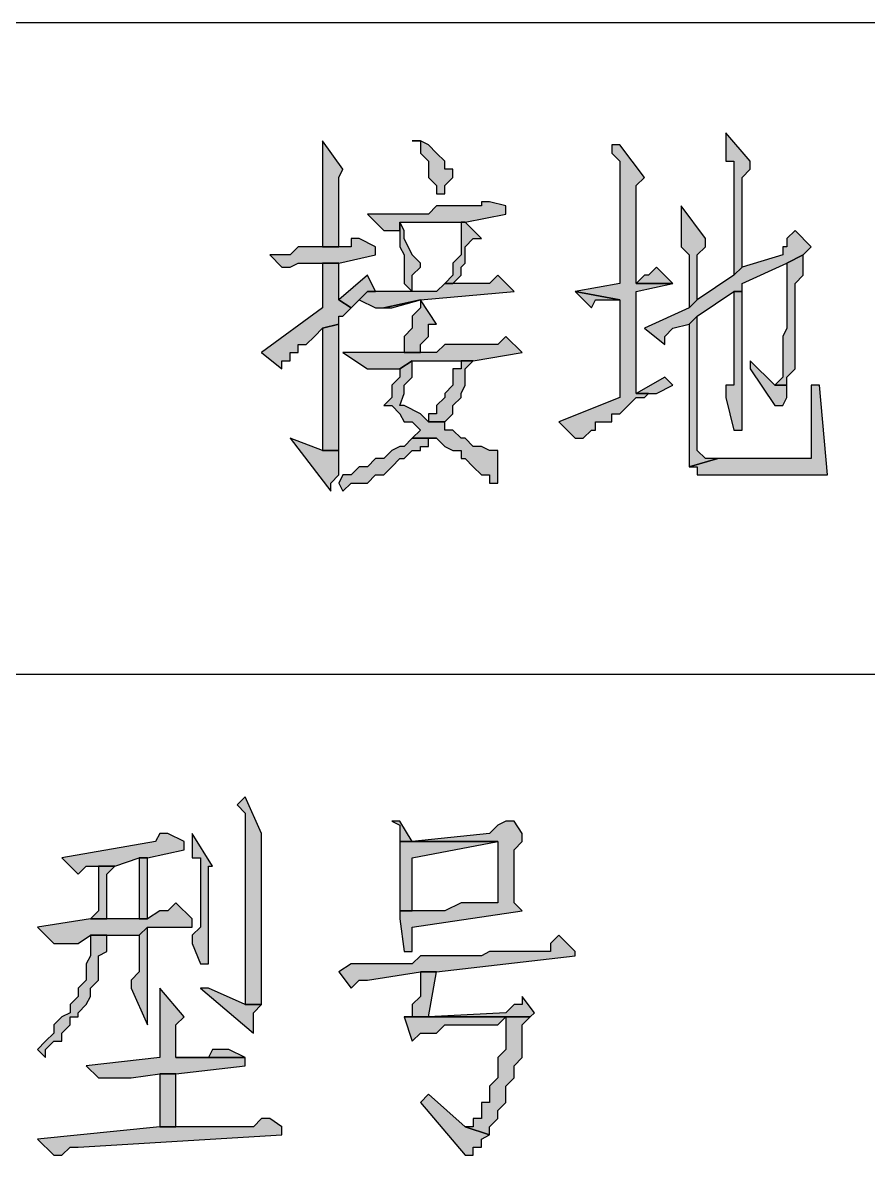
# Model space of a CAD drawing. Extents: x 457 to 4918, y -67 to 391.
# Drawn here: x 3573.86 to 3583.25, y 87.38 to 99.94 of the extents above; entities that cross this region are included whole.
import ezdxf

# ---------------------------------------------------------------- set-up
doc = ezdxf.new("R2010")
doc.units = 0
doc.header["$LTSCALE"] = 40
doc.header["$MEASUREMENT"] = 0
doc.layers.add('at_Entity', color=7, linetype='CONTINUOUS')
doc.layers.add('at_Solid', color=7, linetype='CONTINUOUS')

msp = doc.modelspace()

# ---------------------------------------------------------------- hatches: boundary and pattern name
at = {"layer": 'at_Solid'}
for points in [[(3581.665, 98.723), (3581.665, 98.407), (3581.756, 98.407), (3581.756, 97.141), (3581.846, 97.232), (3581.846, 98.226), (3581.936, 98.317), (3581.936, 98.407)], [(3577.19, 98.633), (3577.19, 97.458), (3577.371, 97.458), (3577.371, 98.226), (3577.416, 98.317)], [(3578.275, 98.633), (3578.185, 98.633), (3578.275, 98.633), (3578.275, 98.497), (3578.365, 98.407), (3578.365, 98.226), (3578.456, 98.136), (3578.456, 98.045), (3578.546, 98.045), (3578.546, 98.136), (3578.637, 98.226), (3578.637, 98.317), (3578.546, 98.317), (3578.546, 98.407), (3578.456, 98.497), (3578.365, 98.588)], [(3580.49, 98.588), (3580.399, 98.588), (3580.399, 98.497), (3580.49, 98.407), (3580.49, 97.051), (3579.993, 96.961), (3580.49, 96.87), (3580.49, 95.785), (3579.812, 95.514), (3579.993, 95.333), (3580.083, 95.333), (3580.173, 95.424), (3580.219, 95.424), (3580.219, 95.514), (3580.399, 95.514), (3580.399, 95.604), (3580.49, 95.604), (3580.58, 95.695), (3580.671, 95.785), (3580.761, 95.785), (3580.806, 95.831), (3580.671, 95.831), (3580.671, 96.011), (3580.671, 96.961), (3581.077, 97.051), (3580.671, 97.051), (3580.671, 97.232), (3580.671, 98.136), (3580.761, 98.226)], [(3579.043, 97.955), (3578.953, 97.955), (3578.953, 97.91), (3578.456, 97.91), (3578.365, 97.819), (3577.687, 97.819), (3577.868, 97.639), (3578.049, 97.639), (3578.049, 97.729), (3578.772, 97.729), (3579.224, 97.819), (3579.224, 97.91)], [(3581.168, 97.91), (3581.168, 97.458), (3581.258, 97.367), (3581.258, 96.78), (3581.349, 96.87), (3581.349, 97.367), (3581.439, 97.458), (3581.439, 97.548)], [(3578.049, 97.729), (3578.049, 97.458), (3578.094, 97.367), (3578.094, 97.051), (3578.185, 96.961), (3578.185, 97.141), (3578.275, 97.232), (3578.275, 97.277), (3578.185, 97.367), (3578.094, 97.548), (3578.094, 97.639)], [(3578.772, 97.729), (3578.727, 97.729), (3578.727, 97.639), (3578.727, 97.367), (3578.637, 97.277), (3578.637, 97.141), (3578.546, 97.051), (3578.637, 97.051), (3578.727, 97.141), (3578.727, 97.232), (3578.772, 97.277), (3578.772, 97.458), (3578.863, 97.548), (3578.953, 97.548)], [(3582.434, 97.639), (3582.343, 97.548), (3582.343, 97.458), (3582.298, 97.458), (3582.298, 97.367), (3581.846, 97.232), (3581.756, 97.141), (3581.349, 96.87), (3581.258, 96.78), (3580.761, 96.554), (3580.987, 96.373), (3580.987, 96.463), (3581.077, 96.554), (3581.258, 96.599), (3581.349, 96.689), (3581.756, 96.961), (3581.846, 96.961), (3581.846, 97.051), (3582.343, 97.277), (3582.524, 97.367), (3582.614, 97.458)], [(3577.597, 97.548), (3577.507, 97.548), (3577.507, 97.458), (3576.919, 97.458), (3576.829, 97.367), (3576.603, 97.367), (3576.738, 97.232), (3576.829, 97.232), (3576.919, 97.277), (3577.371, 97.277), (3577.778, 97.367), (3577.778, 97.458)], [(3577.371, 97.277), (3577.19, 97.277), (3577.19, 96.78), (3576.512, 96.283), (3576.738, 96.102), (3576.738, 96.192), (3576.829, 96.192), (3576.829, 96.283), (3576.919, 96.283), (3576.919, 96.373), (3577.009, 96.373), (3577.1, 96.463), (3577.19, 96.554), (3577.371, 96.599), (3577.371, 96.689), (3577.416, 96.689), (3577.507, 96.78), (3577.371, 96.87)], [(3582.524, 97.367), (3582.343, 97.277), (3582.343, 96.554), (3582.298, 96.463), (3582.298, 96.011), (3582.208, 95.921), (3582.343, 95.921), (3582.343, 96.011), (3582.434, 96.102), (3582.434, 97.051), (3582.524, 97.141)], [(3577.687, 97.141), (3577.371, 96.87), (3577.507, 96.78), (3577.597, 96.87), (3577.687, 96.961), (3577.778, 96.961)], [(3579.134, 97.141), (3579.043, 97.051), (3578.546, 97.051), (3578.456, 96.961), (3577.687, 96.961), (3577.597, 96.87), (3577.778, 96.78), (3577.868, 96.78), (3578.275, 96.87), (3579.315, 96.961)], [(3580.897, 97.232), (3580.806, 97.141), (3580.761, 97.141), (3580.671, 97.051), (3581.077, 97.051)], [(3579.993, 96.961), (3580.173, 96.78), (3580.219, 96.87), (3580.49, 96.87)], [(3581.846, 96.961), (3581.756, 96.961), (3581.756, 96.87), (3581.756, 95.921), (3581.665, 95.921), (3581.665, 95.785), (3581.756, 95.424), (3581.846, 95.424), (3581.846, 95.831)], [(3578.275, 96.87), (3577.868, 96.78), (3577.959, 96.78)], [(3578.275, 96.87), (3578.275, 96.78), (3578.185, 96.689), (3578.185, 96.554), (3578.094, 96.463), (3578.094, 96.283), (3578.275, 96.283), (3578.275, 96.373), (3578.365, 96.463), (3578.365, 96.599), (3578.456, 96.599)], [(3581.349, 96.689), (3581.258, 96.599), (3581.258, 95.017), (3581.575, 95.107), (3581.439, 95.107), (3581.349, 95.198)], [(3577.371, 96.599), (3577.19, 96.554), (3577.19, 95.198), (3577.371, 95.198)], [(3579.224, 96.463), (3579.134, 96.373), (3578.546, 96.373), (3578.456, 96.283), (3577.416, 96.283), (3577.687, 96.102), (3578.049, 96.102), (3578.185, 96.192), (3578.863, 96.192), (3579.405, 96.283)], [(3578.185, 96.192), (3578.049, 96.102), (3578.049, 96.011), (3577.959, 95.921), (3577.959, 95.785), (3577.868, 95.695), (3577.959, 95.695), (3578.049, 95.604), (3578.094, 95.514), (3578.185, 95.514), (3578.275, 95.424), (3578.185, 95.333), (3578.456, 95.333), (3578.546, 95.243), (3578.637, 95.198), (3578.727, 95.198), (3578.727, 95.107), (3578.772, 95.107), (3578.863, 95.017), (3578.953, 94.926), (3579.043, 94.926), (3579.043, 94.836), (3579.134, 94.836), (3579.134, 95.198), (3579.043, 95.198), (3578.953, 95.243), (3578.863, 95.243), (3578.772, 95.333), (3578.727, 95.333), (3578.637, 95.424), (3578.546, 95.424), (3578.546, 95.514), (3578.365, 95.514), (3578.275, 95.604), (3578.094, 95.695), (3578.049, 95.695), (3578.094, 95.831), (3578.094, 95.921), (3578.185, 96.011)], [(3578.863, 96.192), (3578.727, 96.192), (3578.727, 96.102), (3578.637, 96.102), (3578.637, 96.011), (3578.637, 95.921), (3578.546, 95.831), (3578.546, 95.785), (3578.456, 95.695), (3578.456, 95.604), (3578.365, 95.604), (3578.365, 95.514), (3578.546, 95.514), (3578.637, 95.604), (3578.637, 95.695), (3578.727, 95.785), (3578.727, 95.831), (3578.772, 95.921), (3578.772, 96.102)], [(3581.936, 96.192), (3581.936, 96.102), (3582.208, 95.695), (3582.298, 95.695), (3582.343, 95.785), (3582.343, 95.921), (3582.208, 95.921)], [(3580.987, 96.011), (3580.671, 95.831), (3580.897, 95.831), (3581.077, 95.921)], [(3582.705, 95.921), (3582.614, 95.921), (3582.614, 95.107), (3581.575, 95.107), (3581.258, 95.017), (3581.349, 95.017), (3581.349, 94.926), (3582.795, 94.926)], [(3576.829, 95.333), (3577.281, 94.746), (3577.281, 94.836), (3577.371, 94.926), (3577.371, 95.198), (3577.19, 95.198)], [(3578.185, 95.333), (3578.094, 95.243), (3578.049, 95.243), (3577.959, 95.198), (3577.868, 95.107), (3577.778, 95.107), (3577.687, 95.017), (3577.597, 95.017), (3577.507, 94.926), (3577.416, 94.926), (3577.371, 94.836), (3577.416, 94.746), (3577.507, 94.836), (3577.687, 94.836), (3577.778, 94.926), (3577.868, 94.926), (3577.959, 95.017), (3578.049, 95.107), (3578.094, 95.107), (3578.185, 95.198), (3578.275, 95.198), (3578.275, 95.243), (3578.365, 95.243), (3578.365, 95.333), (3578.456, 95.333)], [(3576.331, 91.356), (3576.241, 91.265), (3576.331, 91.175), (3576.331, 89.05), (3576.512, 89.05), (3576.512, 90.949)], [(3578.049, 91.084), (3577.959, 91.084), (3578.049, 91.039), (3578.049, 90.858), (3578.185, 90.858)], [(3579.315, 91.084), (3579.224, 91.084), (3579.134, 91.039), (3579.043, 90.949), (3578.185, 90.858), (3578.049, 90.858), (3579.134, 90.858), (3579.134, 90.18), (3579.043, 90.18), (3578.727, 90.18), (3578.546, 90.09), (3578.049, 90.09), (3578.049, 90), (3578.094, 89.638), (3578.185, 89.638), (3578.185, 89.728), (3578.185, 89.909), (3579.405, 90.09), (3579.315, 90.18), (3579.315, 90.768), (3579.405, 90.858), (3579.405, 90.949)], [(3575.473, 90.949), (3575.382, 90.949), (3575.337, 90.858), (3574.297, 90.678), (3574.478, 90.497), (3574.568, 90.587), (3574.885, 90.587), (3575.156, 90.678), (3575.246, 90.678), (3575.653, 90.768), (3575.653, 90.858)], [(3575.744, 90.949), (3575.744, 90.678), (3575.834, 90.678), (3575.834, 89.909), (3575.744, 89.819), (3575.744, 89.728), (3575.834, 89.502), (3575.925, 89.502), (3575.925, 89.819), (3575.925, 90.587), (3575.97, 90.587)], [(3578.049, 90.858), (3578.049, 90.09), (3578.185, 90.09), (3578.185, 90.678), (3579.134, 90.858)], [(3575.246, 90.678), (3575.156, 90.678), (3575.156, 90.497), (3575.156, 90), (3575.246, 90)], [(3574.885, 90.587), (3574.704, 90.587), (3574.704, 90.497), (3574.704, 90.09), (3574.614, 90), (3574.794, 90), (3574.794, 90.09), (3574.794, 90.497)], [(3575.563, 90.18), (3575.473, 90.09), (3575.382, 90.09), (3575.246, 90), (3574.614, 90), (3574.026, 89.909), (3574.207, 89.728), (3574.478, 89.728), (3574.614, 89.819), (3575.156, 89.819), (3575.246, 89.909), (3575.744, 89.909), (3575.744, 90)], [(3575.246, 89.909), (3575.156, 89.819), (3575.156, 89.412), (3575.066, 89.321), (3575.066, 89.231), (3575.246, 88.824)], [(3574.794, 89.819), (3574.614, 89.819), (3574.614, 89.728), (3574.614, 89.593), (3574.568, 89.502), (3574.568, 89.321), (3574.478, 89.231), (3574.478, 89.141), (3574.388, 89.05), (3574.388, 88.96), (3574.297, 88.915), (3574.207, 88.824), (3574.207, 88.734), (3574.116, 88.643), (3574.026, 88.553), (3574.116, 88.463), (3574.116, 88.553), (3574.207, 88.643), (3574.297, 88.643), (3574.297, 88.734), (3574.388, 88.824), (3574.388, 88.915), (3574.478, 88.915), (3574.478, 88.96), (3574.568, 89.05), (3574.614, 89.141), (3574.614, 89.231), (3574.704, 89.321), (3574.704, 89.593), (3574.794, 89.638)], [(3579.812, 89.819), (3579.721, 89.728), (3579.721, 89.638), (3579.631, 89.638), (3579.043, 89.638), (3578.953, 89.593), (3578.275, 89.593), (3578.185, 89.502), (3577.507, 89.502), (3577.371, 89.412), (3577.507, 89.231), (3577.597, 89.321), (3577.687, 89.321), (3578.275, 89.412), (3578.456, 89.412), (3579.993, 89.593), (3579.993, 89.638)], [(3578.456, 89.412), (3578.275, 89.412), (3578.275, 89.231), (3578.275, 89.141), (3578.185, 89.05), (3578.185, 88.915), (3578.094, 88.915), (3579.224, 88.915), (3579.224, 88.824), (3579.224, 88.553), (3579.134, 88.463), (3579.134, 88.237), (3579.043, 88.146), (3579.043, 87.965), (3578.953, 87.965), (3578.953, 87.785), (3578.863, 87.785), (3578.863, 87.694), (3578.772, 87.694), (3579.043, 87.604), (3579.043, 87.694), (3579.134, 87.785), (3579.134, 87.875), (3579.224, 87.965), (3579.224, 88.146), (3579.315, 88.237), (3579.315, 88.372), (3579.405, 88.463), (3579.405, 88.824), (3579.495, 88.915), (3578.365, 88.915)], [(3575.382, 89.231), (3575.382, 88.463), (3574.568, 88.372), (3574.704, 88.237), (3575.066, 88.237), (3575.382, 88.282), (3575.563, 88.282), (3576.331, 88.372), (3576.331, 88.463), (3575.563, 88.463), (3575.563, 88.824), (3575.653, 88.915)], [(3575.925, 89.231), (3575.834, 89.231), (3576.422, 88.734), (3576.422, 88.96), (3576.512, 89.05), (3576.331, 89.05)], [(3579.405, 89.141), (3579.405, 89.05), (3579.315, 89.05), (3579.224, 88.96), (3578.365, 88.915), (3579.495, 88.915), (3579.541, 88.96)], [(3578.094, 88.915), (3578.185, 88.643), (3578.275, 88.734), (3578.456, 88.734), (3578.546, 88.824), (3579.134, 88.824), (3579.224, 88.915)], [(3576.151, 88.553), (3575.97, 88.553), (3575.925, 88.463), (3575.563, 88.463), (3576.331, 88.463)], [(3575.563, 88.282), (3575.382, 88.282), (3575.382, 87.694), (3575.563, 87.694), (3575.563, 87.875)], [(3578.365, 88.056), (3578.275, 87.965), (3578.772, 87.378), (3578.863, 87.378), (3578.863, 87.468), (3578.953, 87.468), (3578.953, 87.559), (3579.043, 87.604), (3578.772, 87.694)], [(3576.603, 87.785), (3576.512, 87.785), (3576.422, 87.694), (3575.382, 87.694), (3574.026, 87.559), (3574.207, 87.378), (3574.297, 87.378), (3574.388, 87.468), (3574.478, 87.468), (3576.738, 87.604), (3576.738, 87.694)]]:
    msp.add_hatch(color=0, dxfattribs=at).paths.add_polyline_path(points)

# ---------------------------------------------------------------- linework, layer by layer
at = {"layer": 'at_Entity', "color": 0, "lineweight": 20}
for p, q in [((3581.665, 98.723), (3581.665, 98.407)), ((3581.936, 98.407), (3581.665, 98.723)), ((3577.19, 98.633), (3577.19, 97.458)), ((3577.416, 98.317), (3577.19, 98.633)), ((3578.275, 98.633), (3578.185, 98.633)), ((3578.185, 98.633), (3578.275, 98.633)), ((3578.275, 98.633), (3578.275, 98.497)), ((3578.365, 98.588), (3578.275, 98.633)), ((3578.456, 98.497), (3578.365, 98.588)), ((3580.49, 98.588), (3580.399, 98.588)), ((3580.399, 98.588), (3580.399, 98.497)), ((3580.761, 98.226), (3580.49, 98.588)), ((3578.275, 98.497), (3578.365, 98.407)), ((3578.365, 98.407), (3578.365, 98.226)), ((3578.546, 98.407), (3578.456, 98.497)), ((3578.546, 98.317), (3578.546, 98.407)), ((3580.399, 98.497), (3580.49, 98.407)), ((3580.49, 98.407), (3580.49, 97.051)), ((3581.665, 98.407), (3581.756, 98.407)), ((3581.756, 98.407), (3581.756, 97.141)), ((3581.936, 98.317), (3581.936, 98.407)), ((3577.371, 98.226), (3577.416, 98.317)), ((3578.637, 98.317), (3578.546, 98.317)), ((3578.637, 98.226), (3578.637, 98.317)), ((3581.846, 98.226), (3581.936, 98.317)), ((3577.371, 97.458), (3577.371, 98.226)), ((3578.365, 98.226), (3578.456, 98.136)), ((3578.546, 98.136), (3578.637, 98.226)), ((3580.671, 98.136), (3580.761, 98.226)), ((3581.846, 97.232), (3581.846, 98.226)), ((3578.456, 98.136), (3578.456, 98.045)), ((3578.456, 98.045), (3578.546, 98.045)), ((3578.546, 98.045), (3578.546, 98.136)), ((3580.671, 97.232), (3580.671, 98.136)), ((3578.456, 97.91), (3578.365, 97.819)), ((3578.953, 97.91), (3578.456, 97.91)), ((3579.043, 97.955), (3578.953, 97.955)), ((3578.953, 97.955), (3578.953, 97.91)), ((3579.224, 97.91), (3579.043, 97.955)), ((3579.224, 97.819), (3579.224, 97.91)), ((3581.168, 97.91), (3581.168, 97.458)), ((3581.439, 97.548), (3581.168, 97.91)), ((3578.365, 97.819), (3577.687, 97.819)), ((3577.687, 97.819), (3577.868, 97.639)), ((3578.772, 97.729), (3579.224, 97.819)), ((3577.868, 97.639), (3578.049, 97.639)), ((3578.049, 97.729), (3578.049, 97.458)), ((3578.094, 97.639), (3578.049, 97.729)), ((3578.049, 97.639), (3578.049, 97.729)), ((3578.049, 97.729), (3578.772, 97.729)), ((3578.094, 97.548), (3578.094, 97.639)), ((3578.772, 97.729), (3578.727, 97.729)), ((3578.727, 97.729), (3578.727, 97.639)), ((3578.727, 97.639), (3578.727, 97.367)), ((3578.953, 97.548), (3578.772, 97.729)), ((3582.434, 97.639), (3582.343, 97.548)), ((3582.614, 97.458), (3582.434, 97.639)), ((3577.597, 97.548), (3577.507, 97.548)), ((3577.507, 97.548), (3577.507, 97.458)), ((3577.778, 97.458), (3577.597, 97.548)), ((3578.185, 97.367), (3578.094, 97.548)), ((3578.772, 97.458), (3578.863, 97.548)), ((3578.863, 97.548), (3578.953, 97.548)), ((3581.439, 97.458), (3581.439, 97.548)), ((3582.343, 97.548), (3582.343, 97.458)), ((3576.919, 97.458), (3576.829, 97.367)), ((3577.507, 97.458), (3576.919, 97.458)), ((3577.19, 97.458), (3577.371, 97.458)), ((3577.778, 97.367), (3577.778, 97.458)), ((3578.049, 97.458), (3578.094, 97.367)), ((3578.772, 97.277), (3578.772, 97.458)), ((3581.168, 97.458), (3581.258, 97.367)), ((3581.349, 97.367), (3581.439, 97.458)), ((3582.343, 97.458), (3582.298, 97.458)), ((3582.298, 97.458), (3582.298, 97.367)), ((3582.524, 97.367), (3582.614, 97.458)), ((3576.829, 97.367), (3576.603, 97.367)), ((3576.603, 97.367), (3576.738, 97.232)), ((3576.829, 97.232), (3576.919, 97.277)), ((3576.919, 97.277), (3577.371, 97.277)), ((3577.371, 97.277), (3577.19, 97.277)), ((3577.19, 97.277), (3577.19, 96.78)), ((3577.371, 97.277), (3577.778, 97.367)), ((3577.371, 96.87), (3577.371, 97.277)), ((3578.094, 97.367), (3578.094, 97.051)), ((3578.275, 97.277), (3578.185, 97.367)), ((3578.275, 97.232), (3578.275, 97.277)), ((3578.727, 97.367), (3578.637, 97.277)), ((3578.637, 97.277), (3578.637, 97.141)), ((3578.727, 97.232), (3578.772, 97.277)), ((3581.258, 97.367), (3581.258, 96.78)), ((3581.349, 96.87), (3581.349, 97.367)), ((3582.298, 97.367), (3581.846, 97.232)), ((3581.846, 97.051), (3582.343, 97.277)), ((3582.524, 97.367), (3582.343, 97.277)), ((3582.343, 97.277), (3582.524, 97.367)), ((3582.343, 97.277), (3582.343, 96.554)), ((3582.524, 97.141), (3582.524, 97.367)), ((3576.738, 97.232), (3576.829, 97.232)), ((3577.687, 97.141), (3577.371, 96.87)), ((3577.778, 96.961), (3577.687, 97.141)), ((3578.185, 97.141), (3578.275, 97.232)), ((3578.185, 96.961), (3578.185, 97.141)), ((3578.637, 97.141), (3578.546, 97.051)), ((3578.637, 97.051), (3578.727, 97.141)), ((3578.727, 97.141), (3578.727, 97.232)), ((3579.134, 97.141), (3579.043, 97.051)), ((3579.315, 96.961), (3579.134, 97.141)), ((3580.671, 97.051), (3580.671, 97.232)), ((3580.761, 97.141), (3580.671, 97.051)), ((3580.806, 97.141), (3580.761, 97.141)), ((3580.897, 97.232), (3580.806, 97.141)), ((3581.077, 97.051), (3580.897, 97.232)), ((3581.756, 97.141), (3581.349, 96.87)), ((3581.846, 97.232), (3581.756, 97.141)), ((3581.756, 97.141), (3581.846, 97.232)), ((3582.434, 97.051), (3582.524, 97.141)), ((3578.094, 97.051), (3578.185, 96.961)), ((3578.546, 97.051), (3578.456, 96.961)), ((3579.043, 97.051), (3578.546, 97.051)), ((3578.546, 97.051), (3578.637, 97.051)), ((3580.49, 97.051), (3579.993, 96.961)), ((3580.671, 97.051), (3581.077, 97.051)), ((3580.671, 96.961), (3581.077, 97.051)), ((3581.077, 97.051), (3580.671, 97.051)), ((3581.846, 96.961), (3581.846, 97.051)), ((3582.434, 96.102), (3582.434, 97.051)), ((3577.597, 96.87), (3577.687, 96.961)), ((3577.687, 96.961), (3577.597, 96.87)), ((3577.687, 96.961), (3577.778, 96.961)), ((3578.456, 96.961), (3577.687, 96.961)), ((3578.275, 96.87), (3579.315, 96.961)), ((3579.993, 96.961), (3580.173, 96.78)), ((3580.49, 96.87), (3579.993, 96.961)), ((3579.993, 96.961), (3580.49, 96.87)), ((3580.671, 96.011), (3580.671, 96.961)), ((3581.349, 96.689), (3581.756, 96.961)), ((3581.846, 96.961), (3581.756, 96.961)), ((3581.756, 96.961), (3581.756, 96.87)), ((3581.756, 96.961), (3581.846, 96.961)), ((3581.846, 95.831), (3581.846, 96.961)), ((3577.19, 96.78), (3576.512, 96.283)), ((3577.371, 96.87), (3577.507, 96.78)), ((3577.507, 96.78), (3577.371, 96.87)), ((3577.416, 96.689), (3577.507, 96.78)), ((3577.507, 96.78), (3577.597, 96.87)), ((3577.597, 96.87), (3577.778, 96.78)), ((3577.778, 96.78), (3577.868, 96.78)), ((3578.275, 96.87), (3577.868, 96.78)), ((3577.868, 96.78), (3578.275, 96.87)), ((3577.868, 96.78), (3577.959, 96.78)), ((3577.959, 96.78), (3578.275, 96.87)), ((3578.275, 96.78), (3578.185, 96.689)), ((3578.275, 96.87), (3578.275, 96.78)), ((3578.456, 96.599), (3578.275, 96.87)), ((3580.173, 96.78), (3580.219, 96.87)), ((3580.219, 96.87), (3580.49, 96.87)), ((3580.49, 96.87), (3580.49, 95.785)), ((3581.258, 96.78), (3580.761, 96.554)), ((3581.349, 96.87), (3581.258, 96.78)), ((3581.258, 96.78), (3581.349, 96.87)), ((3581.756, 96.87), (3581.756, 95.921)), ((3577.371, 96.599), (3577.371, 96.689)), ((3577.371, 96.689), (3577.416, 96.689)), ((3578.185, 96.689), (3578.185, 96.554)), ((3581.349, 96.689), (3581.258, 96.599)), ((3581.258, 96.599), (3581.349, 96.689)), ((3581.349, 95.198), (3581.349, 96.689)), ((3577.1, 96.463), (3577.19, 96.554)), ((3577.371, 96.599), (3577.19, 96.554)), ((3577.19, 96.554), (3577.371, 96.599)), ((3577.19, 96.554), (3577.19, 95.198)), ((3577.371, 95.198), (3577.371, 96.599)), ((3578.185, 96.554), (3578.094, 96.463)), ((3578.365, 96.463), (3578.365, 96.599)), ((3578.365, 96.599), (3578.456, 96.599)), ((3580.761, 96.554), (3580.987, 96.373)), ((3580.987, 96.463), (3581.077, 96.554)), ((3581.077, 96.554), (3581.258, 96.599)), ((3581.258, 96.599), (3581.258, 95.017)), ((3582.343, 96.554), (3582.298, 96.463)), ((3577.009, 96.373), (3577.1, 96.463)), ((3578.094, 96.463), (3578.094, 96.283)), ((3578.275, 96.373), (3578.365, 96.463)), ((3579.224, 96.463), (3579.134, 96.373)), ((3579.405, 96.283), (3579.224, 96.463)), ((3580.987, 96.373), (3580.987, 96.463)), ((3582.298, 96.463), (3582.298, 96.011)), ((3576.512, 96.283), (3576.738, 96.102)), ((3576.829, 96.192), (3576.829, 96.283)), ((3576.829, 96.283), (3576.919, 96.283)), ((3576.919, 96.283), (3576.919, 96.373)), ((3576.919, 96.373), (3577.009, 96.373)), ((3578.456, 96.283), (3577.416, 96.283)), ((3577.416, 96.283), (3577.687, 96.102)), ((3578.094, 96.283), (3578.275, 96.283)), ((3578.275, 96.283), (3578.275, 96.373)), ((3578.546, 96.373), (3578.456, 96.283)), ((3579.134, 96.373), (3578.546, 96.373)), ((3578.863, 96.192), (3579.405, 96.283)), ((3576.738, 96.102), (3576.738, 96.192)), ((3576.738, 96.192), (3576.829, 96.192)), ((3578.185, 96.192), (3578.049, 96.102)), ((3578.049, 96.102), (3578.185, 96.192)), ((3578.185, 96.011), (3578.185, 96.192)), ((3578.185, 96.192), (3578.863, 96.192)), ((3578.863, 96.192), (3578.727, 96.192)), ((3578.727, 96.192), (3578.727, 96.102)), ((3578.772, 96.102), (3578.863, 96.192)), ((3581.936, 96.192), (3581.936, 96.102)), ((3582.208, 95.921), (3581.936, 96.192)), ((3577.687, 96.102), (3578.049, 96.102)), ((3578.049, 96.011), (3577.959, 95.921)), ((3578.049, 96.102), (3578.049, 96.011)), ((3578.094, 95.921), (3578.185, 96.011)), ((3578.727, 96.102), (3578.637, 96.102)), ((3578.637, 96.102), (3578.637, 96.011)), ((3578.637, 96.011), (3578.637, 95.921)), ((3578.772, 95.921), (3578.772, 96.102)), ((3580.987, 96.011), (3580.671, 95.831)), ((3580.671, 95.831), (3580.671, 96.011)), ((3581.077, 95.921), (3580.987, 96.011)), ((3581.936, 96.102), (3582.208, 95.695)), ((3582.298, 96.011), (3582.208, 95.921)), ((3582.343, 96.011), (3582.434, 96.102)), ((3582.343, 95.921), (3582.343, 96.011)), ((3577.959, 95.921), (3577.959, 95.785)), ((3578.094, 95.831), (3578.094, 95.921)), ((3578.637, 95.921), (3578.546, 95.831)), ((3578.727, 95.831), (3578.772, 95.921)), ((3580.897, 95.831), (3581.077, 95.921)), ((3581.756, 95.921), (3581.665, 95.921)), ((3581.665, 95.921), (3581.665, 95.785)), ((3582.343, 95.921), (3582.208, 95.921)), ((3582.208, 95.921), (3582.343, 95.921)), ((3582.343, 95.785), (3582.343, 95.921)), ((3582.705, 95.921), (3582.614, 95.921)), ((3582.614, 95.921), (3582.614, 95.107)), ((3582.795, 94.926), (3582.705, 95.921)), ((3577.959, 95.785), (3577.868, 95.695)), ((3578.049, 95.695), (3578.094, 95.831)), ((3578.546, 95.785), (3578.456, 95.695)), ((3578.546, 95.831), (3578.546, 95.785)), ((3578.637, 95.695), (3578.727, 95.785)), ((3578.727, 95.785), (3578.727, 95.831)), ((3580.49, 95.785), (3579.812, 95.514)), ((3580.58, 95.695), (3580.671, 95.785)), ((3580.671, 95.831), (3580.897, 95.831)), ((3580.806, 95.831), (3580.671, 95.831)), ((3580.671, 95.785), (3580.761, 95.785)), ((3580.761, 95.785), (3580.806, 95.831)), ((3581.665, 95.785), (3581.756, 95.424)), ((3581.846, 95.424), (3581.846, 95.831)), ((3582.298, 95.695), (3582.343, 95.785)), ((3577.868, 95.695), (3577.959, 95.695)), ((3577.959, 95.695), (3578.049, 95.604)), ((3578.094, 95.695), (3578.049, 95.695)), ((3578.275, 95.604), (3578.094, 95.695)), ((3578.456, 95.695), (3578.456, 95.604)), ((3578.637, 95.604), (3578.637, 95.695)), ((3580.49, 95.604), (3580.58, 95.695)), ((3582.208, 95.695), (3582.298, 95.695)), ((3578.049, 95.604), (3578.094, 95.514)), ((3578.094, 95.514), (3578.185, 95.514)), ((3578.185, 95.514), (3578.275, 95.424)), ((3578.365, 95.514), (3578.275, 95.604)), ((3578.456, 95.604), (3578.365, 95.604)), ((3578.365, 95.604), (3578.365, 95.514)), ((3578.546, 95.514), (3578.365, 95.514)), ((3578.365, 95.514), (3578.546, 95.514)), ((3578.546, 95.514), (3578.637, 95.604)), ((3578.546, 95.424), (3578.546, 95.514)), ((3579.812, 95.514), (3579.993, 95.333)), ((3580.219, 95.424), (3580.219, 95.514)), ((3580.219, 95.514), (3580.399, 95.514)), ((3580.399, 95.514), (3580.399, 95.604)), ((3580.399, 95.604), (3580.49, 95.604)), ((3578.275, 95.424), (3578.185, 95.333)), ((3578.637, 95.424), (3578.546, 95.424)), ((3578.727, 95.333), (3578.637, 95.424)), ((3580.083, 95.333), (3580.173, 95.424)), ((3580.173, 95.424), (3580.219, 95.424)), ((3581.756, 95.424), (3581.846, 95.424)), ((3576.829, 95.333), (3577.281, 94.746)), ((3577.19, 95.198), (3576.829, 95.333)), ((3578.185, 95.333), (3578.094, 95.243)), ((3578.456, 95.333), (3578.185, 95.333)), ((3578.185, 95.333), (3578.456, 95.333)), ((3578.365, 95.243), (3578.365, 95.333)), ((3578.365, 95.333), (3578.456, 95.333)), ((3578.456, 95.333), (3578.546, 95.243)), ((3578.772, 95.333), (3578.727, 95.333)), ((3578.863, 95.243), (3578.772, 95.333)), ((3579.993, 95.333), (3580.083, 95.333)), ((3577.371, 95.198), (3577.19, 95.198)), ((3577.19, 95.198), (3577.371, 95.198)), ((3577.371, 94.926), (3577.371, 95.198)), ((3577.959, 95.198), (3577.868, 95.107)), ((3578.049, 95.243), (3577.959, 95.198)), ((3578.094, 95.243), (3578.049, 95.243)), ((3578.094, 95.107), (3578.185, 95.198)), ((3578.185, 95.198), (3578.275, 95.198)), ((3578.275, 95.198), (3578.275, 95.243)), ((3578.275, 95.243), (3578.365, 95.243)), ((3578.546, 95.243), (3578.637, 95.198)), ((3578.637, 95.198), (3578.727, 95.198)), ((3578.727, 95.198), (3578.727, 95.107)), ((3578.953, 95.243), (3578.863, 95.243)), ((3579.043, 95.198), (3578.953, 95.243)), ((3579.134, 95.198), (3579.043, 95.198)), ((3579.134, 94.836), (3579.134, 95.198)), ((3581.439, 95.107), (3581.349, 95.198)), ((3577.597, 95.017), (3577.507, 94.926)), ((3577.687, 95.017), (3577.597, 95.017)), ((3577.778, 95.107), (3577.687, 95.017)), ((3577.868, 95.107), (3577.778, 95.107)), ((3577.868, 94.926), (3577.959, 95.017)), ((3577.959, 95.017), (3578.049, 95.107)), ((3578.049, 95.107), (3578.094, 95.107)), ((3578.727, 95.107), (3578.772, 95.107)), ((3578.772, 95.107), (3578.863, 95.017)), ((3578.863, 95.017), (3578.953, 94.926)), ((3581.575, 95.107), (3581.258, 95.017)), ((3581.258, 95.017), (3581.575, 95.107)), ((3581.258, 95.017), (3581.349, 95.017)), ((3581.349, 95.017), (3581.349, 94.926)), ((3581.575, 95.107), (3581.439, 95.107)), ((3582.614, 95.107), (3581.575, 95.107)), ((3577.281, 94.836), (3577.371, 94.926)), ((3577.416, 94.926), (3577.371, 94.836)), ((3577.507, 94.926), (3577.416, 94.926)), ((3577.687, 94.836), (3577.778, 94.926)), ((3577.778, 94.926), (3577.868, 94.926)), ((3578.953, 94.926), (3579.043, 94.926)), ((3579.043, 94.926), (3579.043, 94.836)), ((3581.349, 94.926), (3582.795, 94.926)), ((3577.281, 94.746), (3577.281, 94.836)), ((3577.371, 94.836), (3577.416, 94.746)), ((3577.416, 94.746), (3577.507, 94.836)), ((3577.507, 94.836), (3577.687, 94.836)), ((3579.043, 94.836), (3579.134, 94.836)), ((3576.331, 91.356), (3576.241, 91.265)), ((3576.512, 90.949), (3576.331, 91.356)), ((3576.241, 91.265), (3576.331, 91.175)), ((3576.331, 91.175), (3576.331, 89.05)), ((3578.049, 91.084), (3577.959, 91.084)), ((3577.959, 91.084), (3578.049, 91.039)), ((3578.185, 90.858), (3578.049, 91.084)), ((3578.049, 91.039), (3578.049, 90.858)), ((3579.134, 91.039), (3579.043, 90.949)), ((3579.224, 91.084), (3579.134, 91.039)), ((3579.315, 91.084), (3579.224, 91.084)), ((3579.405, 90.949), (3579.315, 91.084)), ((3575.337, 90.858), (3574.297, 90.678)), ((3575.382, 90.949), (3575.337, 90.858)), ((3575.473, 90.949), (3575.382, 90.949)), ((3575.653, 90.858), (3575.473, 90.949)), ((3575.653, 90.768), (3575.653, 90.858)), ((3575.744, 90.949), (3575.744, 90.678)), ((3575.97, 90.587), (3575.744, 90.949)), ((3576.512, 89.05), (3576.512, 90.949)), ((3578.049, 90.858), (3578.049, 90.09)), ((3579.134, 90.858), (3578.049, 90.858)), ((3578.049, 90.858), (3578.185, 90.858)), ((3578.185, 90.858), (3578.049, 90.858)), ((3578.049, 90.858), (3579.134, 90.858)), ((3579.043, 90.949), (3578.185, 90.858)), ((3578.185, 90.678), (3579.134, 90.858)), ((3579.134, 90.858), (3579.134, 90.18)), ((3579.315, 90.768), (3579.405, 90.858)), ((3579.405, 90.858), (3579.405, 90.949)), ((3575.246, 90.678), (3575.653, 90.768)), ((3579.315, 90.18), (3579.315, 90.768)), ((3574.297, 90.678), (3574.478, 90.497)), ((3574.885, 90.587), (3575.156, 90.678)), ((3575.246, 90.678), (3575.156, 90.678)), ((3575.156, 90.678), (3575.156, 90.497)), ((3575.156, 90.678), (3575.246, 90.678)), ((3575.246, 90), (3575.246, 90.678)), ((3575.744, 90.678), (3575.834, 90.678)), ((3575.834, 90.678), (3575.834, 89.909)), ((3578.185, 90.09), (3578.185, 90.678)), ((3574.478, 90.497), (3574.568, 90.587)), ((3574.568, 90.587), (3574.885, 90.587)), ((3574.885, 90.587), (3574.704, 90.587)), ((3574.704, 90.587), (3574.704, 90.497)), ((3574.704, 90.497), (3574.704, 90.09)), ((3574.794, 90.497), (3574.885, 90.587)), ((3574.794, 90.09), (3574.794, 90.497)), ((3575.156, 90.497), (3575.156, 90)), ((3575.925, 89.819), (3575.925, 90.587)), ((3575.925, 90.587), (3575.97, 90.587)), ((3575.563, 90.18), (3575.473, 90.09)), ((3575.744, 90), (3575.563, 90.18)), ((3578.727, 90.18), (3578.546, 90.09)), ((3579.043, 90.18), (3578.727, 90.18)), ((3579.134, 90.18), (3579.043, 90.18)), ((3579.405, 90.09), (3579.315, 90.18)), ((3574.614, 90), (3574.026, 89.909)), ((3574.704, 90.09), (3574.614, 90)), ((3575.246, 90), (3574.614, 90)), ((3574.614, 90), (3574.794, 90)), ((3574.794, 90), (3574.794, 90.09)), ((3575.156, 90), (3575.246, 90)), ((3575.382, 90.09), (3575.246, 90)), ((3575.473, 90.09), (3575.382, 90.09)), ((3575.744, 89.909), (3575.744, 90)), ((3578.049, 90.09), (3578.185, 90.09)), ((3578.546, 90.09), (3578.049, 90.09)), ((3578.049, 90.09), (3578.049, 90)), ((3578.049, 90), (3578.094, 89.638)), ((3578.185, 89.909), (3579.405, 90.09)), ((3574.026, 89.909), (3574.207, 89.728)), ((3575.246, 89.909), (3575.156, 89.819)), ((3575.156, 89.819), (3575.246, 89.909)), ((3575.246, 88.824), (3575.246, 89.909)), ((3575.246, 89.909), (3575.744, 89.909)), ((3575.834, 89.909), (3575.744, 89.819)), ((3578.185, 89.728), (3578.185, 89.909)), ((3574.207, 89.728), (3574.478, 89.728)), ((3574.478, 89.728), (3574.614, 89.819)), ((3574.794, 89.819), (3574.614, 89.819)), ((3574.614, 89.819), (3574.614, 89.728)), ((3574.614, 89.819), (3575.156, 89.819)), ((3574.614, 89.728), (3574.614, 89.593)), ((3574.794, 89.638), (3574.794, 89.819)), ((3575.156, 89.819), (3575.156, 89.412)), ((3575.744, 89.819), (3575.744, 89.728)), ((3575.744, 89.728), (3575.834, 89.502)), ((3575.925, 89.502), (3575.925, 89.819)), ((3578.185, 89.638), (3578.185, 89.728)), ((3579.812, 89.819), (3579.721, 89.728)), ((3579.721, 89.728), (3579.721, 89.638)), ((3579.993, 89.638), (3579.812, 89.819)), ((3574.704, 89.593), (3574.794, 89.638)), ((3578.094, 89.638), (3578.185, 89.638)), ((3579.043, 89.638), (3578.953, 89.593)), ((3579.631, 89.638), (3579.043, 89.638)), ((3579.721, 89.638), (3579.631, 89.638)), ((3579.993, 89.593), (3579.993, 89.638)), ((3574.614, 89.593), (3574.568, 89.502)), ((3574.568, 89.502), (3574.568, 89.321)), ((3574.704, 89.321), (3574.704, 89.593)), ((3575.834, 89.502), (3575.925, 89.502)), ((3577.507, 89.502), (3577.371, 89.412)), ((3578.185, 89.502), (3577.507, 89.502)), ((3578.275, 89.593), (3578.185, 89.502)), ((3578.953, 89.593), (3578.275, 89.593)), ((3578.456, 89.412), (3579.993, 89.593)), ((3575.156, 89.412), (3575.066, 89.321)), ((3577.371, 89.412), (3577.507, 89.231)), ((3577.687, 89.321), (3578.275, 89.412)), ((3578.456, 89.412), (3578.275, 89.412)), ((3578.275, 89.412), (3578.275, 89.231)), ((3578.275, 89.412), (3578.456, 89.412)), ((3578.365, 88.915), (3578.456, 89.412)), ((3574.568, 89.321), (3574.478, 89.231)), ((3574.478, 89.231), (3574.478, 89.141)), ((3574.614, 89.231), (3574.704, 89.321)), ((3574.614, 89.141), (3574.614, 89.231)), ((3575.066, 89.321), (3575.066, 89.231)), ((3575.066, 89.231), (3575.246, 88.824)), ((3575.382, 89.231), (3575.382, 88.463)), ((3575.653, 88.915), (3575.382, 89.231)), ((3575.925, 89.231), (3575.834, 89.231)), ((3575.834, 89.231), (3576.422, 88.734)), ((3576.331, 89.05), (3575.925, 89.231)), ((3577.507, 89.231), (3577.597, 89.321)), ((3577.597, 89.321), (3577.687, 89.321)), ((3578.275, 89.231), (3578.275, 89.141)), ((3574.478, 89.141), (3574.388, 89.05)), ((3574.568, 89.05), (3574.614, 89.141)), ((3578.275, 89.141), (3578.185, 89.05)), ((3579.405, 89.141), (3579.405, 89.05)), ((3579.541, 88.96), (3579.405, 89.141)), ((3574.388, 89.05), (3574.388, 88.96)), ((3574.478, 88.96), (3574.568, 89.05)), ((3576.512, 89.05), (3576.331, 89.05)), ((3576.331, 89.05), (3576.512, 89.05)), ((3576.422, 88.96), (3576.512, 89.05)), ((3578.185, 89.05), (3578.185, 88.915)), ((3579.315, 89.05), (3579.224, 88.96)), ((3579.405, 89.05), (3579.315, 89.05)), ((3574.297, 88.915), (3574.207, 88.824)), ((3574.388, 88.96), (3574.297, 88.915)), ((3574.388, 88.824), (3574.388, 88.915)), ((3574.388, 88.915), (3574.478, 88.915)), ((3574.478, 88.915), (3574.478, 88.96)), ((3575.563, 88.824), (3575.653, 88.915)), ((3576.422, 88.734), (3576.422, 88.96)), ((3578.094, 88.915), (3578.185, 88.643)), ((3579.224, 88.915), (3578.094, 88.915)), ((3578.185, 88.915), (3578.094, 88.915)), ((3578.094, 88.915), (3579.224, 88.915)), ((3579.224, 88.96), (3578.365, 88.915)), ((3578.365, 88.915), (3579.495, 88.915)), ((3579.495, 88.915), (3578.365, 88.915)), ((3579.134, 88.824), (3579.224, 88.915)), ((3579.224, 88.915), (3579.224, 88.824)), ((3579.405, 88.824), (3579.495, 88.915)), ((3579.495, 88.915), (3579.541, 88.96)), ((3574.207, 88.734), (3574.116, 88.643)), ((3574.207, 88.824), (3574.207, 88.734)), ((3574.297, 88.734), (3574.388, 88.824)), ((3574.297, 88.643), (3574.297, 88.734)), ((3575.563, 88.463), (3575.563, 88.824)), ((3578.185, 88.643), (3578.275, 88.734)), ((3578.275, 88.734), (3578.456, 88.734)), ((3578.456, 88.734), (3578.546, 88.824)), ((3578.546, 88.824), (3579.134, 88.824)), ((3579.224, 88.824), (3579.224, 88.553)), ((3579.405, 88.463), (3579.405, 88.824)), ((3574.116, 88.643), (3574.026, 88.553)), ((3574.116, 88.553), (3574.207, 88.643)), ((3574.207, 88.643), (3574.297, 88.643)), ((3574.026, 88.553), (3574.116, 88.463)), ((3574.116, 88.463), (3574.116, 88.553)), ((3575.97, 88.553), (3575.925, 88.463)), ((3576.151, 88.553), (3575.97, 88.553)), ((3576.331, 88.463), (3576.151, 88.553)), ((3579.224, 88.553), (3579.134, 88.463)), ((3575.382, 88.463), (3574.568, 88.372)), ((3574.568, 88.372), (3574.704, 88.237)), ((3575.925, 88.463), (3575.563, 88.463)), ((3575.563, 88.463), (3576.331, 88.463)), ((3576.331, 88.463), (3575.563, 88.463)), ((3575.563, 88.282), (3576.331, 88.372)), ((3576.331, 88.372), (3576.331, 88.463)), ((3579.134, 88.463), (3579.134, 88.237)), ((3579.315, 88.372), (3579.405, 88.463)), ((3579.315, 88.237), (3579.315, 88.372)), ((3574.704, 88.237), (3575.066, 88.237)), ((3575.066, 88.237), (3575.382, 88.282)), ((3575.563, 88.282), (3575.382, 88.282)), ((3575.382, 88.282), (3575.382, 87.694)), ((3575.382, 88.282), (3575.563, 88.282)), ((3575.563, 87.875), (3575.563, 88.282)), ((3579.134, 88.237), (3579.043, 88.146)), ((3579.224, 88.146), (3579.315, 88.237)), ((3579.043, 88.146), (3579.043, 87.965)), ((3579.224, 87.965), (3579.224, 88.146)), ((3578.365, 88.056), (3578.275, 87.965)), ((3578.275, 87.965), (3578.772, 87.378)), ((3578.772, 87.694), (3578.365, 88.056)), ((3579.043, 87.965), (3578.953, 87.965)), ((3578.953, 87.965), (3578.953, 87.785)), ((3579.134, 87.875), (3579.224, 87.965)), ((3575.563, 87.694), (3575.563, 87.875)), ((3579.134, 87.785), (3579.134, 87.875)), ((3576.512, 87.785), (3576.422, 87.694)), ((3576.603, 87.785), (3576.512, 87.785)), ((3576.738, 87.694), (3576.603, 87.785)), ((3578.953, 87.785), (3578.863, 87.785)), ((3578.863, 87.785), (3578.863, 87.694)), ((3579.043, 87.694), (3579.134, 87.785)), ((3575.382, 87.694), (3574.026, 87.559)), ((3574.478, 87.468), (3576.738, 87.604)), ((3576.422, 87.694), (3575.382, 87.694)), ((3575.382, 87.694), (3575.563, 87.694)), ((3576.738, 87.604), (3576.738, 87.694)), ((3579.043, 87.604), (3578.772, 87.694)), ((3578.863, 87.694), (3578.772, 87.694)), ((3578.772, 87.694), (3579.043, 87.604)), ((3578.953, 87.559), (3579.043, 87.604)), ((3579.043, 87.604), (3579.043, 87.694)), ((3574.026, 87.559), (3574.207, 87.378)), ((3574.297, 87.378), (3574.388, 87.468)), ((3574.388, 87.468), (3574.478, 87.468)), ((3578.863, 87.378), (3578.863, 87.468)), ((3578.863, 87.468), (3578.953, 87.468)), ((3578.953, 87.468), (3578.953, 87.559)), ((3574.207, 87.378), (3574.297, 87.378)), ((3578.772, 87.378), (3578.863, 87.378))]:
    msp.add_line(p, q, dxfattribs=at)
at = {"layer": 'at_Entity', "color": 0}
for points in [[(3487.194, 99.944), (3634.235, 99.944)], [(3581.665, 98.723), (3581.665, 98.407), (3581.756, 98.407), (3581.756, 97.141), (3581.846, 97.232), (3581.846, 98.226), (3581.936, 98.317), (3581.936, 98.407), (3581.665, 98.723), (3581.665, 98.723), (3581.665, 98.723)], [(3577.19, 98.633), (3577.19, 97.458), (3577.371, 97.458), (3577.371, 98.226), (3577.416, 98.317), (3577.19, 98.633), (3577.19, 98.633), (3577.19, 98.633)], [(3578.275, 98.633), (3578.185, 98.633), (3578.275, 98.633), (3578.275, 98.497), (3578.365, 98.407), (3578.365, 98.226), (3578.456, 98.136), (3578.456, 98.045), (3578.546, 98.045), (3578.546, 98.136), (3578.637, 98.226), (3578.637, 98.317), (3578.546, 98.317), (3578.546, 98.407), (3578.456, 98.497), (3578.365, 98.588), (3578.275, 98.633), (3578.275, 98.633), (3578.275, 98.633)], [(3580.49, 98.588), (3580.399, 98.588), (3580.399, 98.497), (3580.49, 98.407), (3580.49, 97.051), (3579.993, 96.961), (3580.49, 96.87), (3580.49, 95.785), (3579.812, 95.514), (3579.993, 95.333), (3580.083, 95.333), (3580.173, 95.424), (3580.219, 95.424), (3580.219, 95.514), (3580.399, 95.514), (3580.399, 95.604), (3580.49, 95.604), (3580.58, 95.695), (3580.671, 95.785), (3580.761, 95.785), (3580.806, 95.831), (3580.671, 95.831), (3580.671, 96.011), (3580.671, 96.961), (3581.077, 97.051), (3580.671, 97.051), (3580.671, 97.232), (3580.671, 98.136), (3580.761, 98.226), (3580.49, 98.588), (3580.49, 98.588), (3580.49, 98.588)], [(3579.043, 97.955), (3578.953, 97.955), (3578.953, 97.91), (3578.456, 97.91), (3578.365, 97.819), (3577.687, 97.819), (3577.868, 97.639), (3578.049, 97.639), (3578.049, 97.729), (3578.772, 97.729), (3579.224, 97.819), (3579.224, 97.91), (3579.043, 97.955), (3579.043, 97.955), (3579.043, 97.955)], [(3581.168, 97.91), (3581.168, 97.458), (3581.258, 97.367), (3581.258, 96.78), (3581.349, 96.87), (3581.349, 97.367), (3581.439, 97.458), (3581.439, 97.548), (3581.168, 97.91), (3581.168, 97.91), (3581.168, 97.91)], [(3578.049, 97.729), (3578.049, 97.458), (3578.094, 97.367), (3578.094, 97.051), (3578.185, 96.961), (3578.185, 97.141), (3578.275, 97.232), (3578.275, 97.277), (3578.185, 97.367), (3578.094, 97.548), (3578.094, 97.639), (3578.049, 97.729), (3578.049, 97.729), (3578.049, 97.729)], [(3578.772, 97.729), (3578.727, 97.729), (3578.727, 97.639), (3578.727, 97.367), (3578.637, 97.277), (3578.637, 97.141), (3578.546, 97.051), (3578.637, 97.051), (3578.727, 97.141), (3578.727, 97.232), (3578.772, 97.277), (3578.772, 97.458), (3578.863, 97.548), (3578.953, 97.548), (3578.772, 97.729), (3578.772, 97.729), (3578.772, 97.729)], [(3582.434, 97.639), (3582.343, 97.548), (3582.343, 97.458), (3582.298, 97.458), (3582.298, 97.367), (3581.846, 97.232), (3581.756, 97.141), (3581.349, 96.87), (3581.258, 96.78), (3580.761, 96.554), (3580.987, 96.373), (3580.987, 96.463), (3581.077, 96.554), (3581.258, 96.599), (3581.349, 96.689), (3581.756, 96.961), (3581.846, 96.961), (3581.846, 97.051), (3582.343, 97.277), (3582.524, 97.367), (3582.614, 97.458), (3582.434, 97.639), (3582.434, 97.639), (3582.434, 97.639)], [(3577.597, 97.548), (3577.507, 97.548), (3577.507, 97.458), (3576.919, 97.458), (3576.829, 97.367), (3576.603, 97.367), (3576.738, 97.232), (3576.829, 97.232), (3576.919, 97.277), (3577.371, 97.277), (3577.778, 97.367), (3577.778, 97.458), (3577.597, 97.548), (3577.597, 97.548), (3577.597, 97.548)], [(3577.371, 97.277), (3577.19, 97.277), (3577.19, 96.78), (3576.512, 96.283), (3576.738, 96.102), (3576.738, 96.192), (3576.829, 96.192), (3576.829, 96.283), (3576.919, 96.283), (3576.919, 96.373), (3577.009, 96.373), (3577.1, 96.463), (3577.19, 96.554), (3577.371, 96.599), (3577.371, 96.689), (3577.416, 96.689), (3577.507, 96.78), (3577.371, 96.87), (3577.371, 97.277), (3577.371, 97.277)], [(3582.524, 97.367), (3582.343, 97.277), (3582.343, 96.554), (3582.298, 96.463), (3582.298, 96.011), (3582.208, 95.921), (3582.343, 95.921), (3582.343, 96.011), (3582.434, 96.102), (3582.434, 97.051), (3582.524, 97.141), (3582.524, 97.367), (3582.524, 97.367)], [(3577.687, 97.141), (3577.371, 96.87), (3577.507, 96.78), (3577.597, 96.87), (3577.687, 96.961), (3577.778, 96.961), (3577.687, 97.141), (3577.687, 97.141), (3577.687, 97.141)], [(3579.134, 97.141), (3579.043, 97.051), (3578.546, 97.051), (3578.456, 96.961), (3577.687, 96.961), (3577.597, 96.87), (3577.778, 96.78), (3577.868, 96.78), (3578.275, 96.87), (3579.315, 96.961), (3579.134, 97.141), (3579.134, 97.141), (3579.134, 97.141)], [(3580.897, 97.232), (3580.806, 97.141), (3580.761, 97.141), (3580.671, 97.051), (3581.077, 97.051), (3580.897, 97.232), (3580.897, 97.232), (3580.897, 97.232)], [(3579.993, 96.961), (3580.173, 96.78), (3580.219, 96.87), (3580.49, 96.87), (3579.993, 96.961), (3579.993, 96.961), (3579.993, 96.961)], [(3581.846, 96.961), (3581.756, 96.961), (3581.756, 96.87), (3581.756, 95.921), (3581.665, 95.921), (3581.665, 95.785), (3581.756, 95.424), (3581.846, 95.424), (3581.846, 95.831), (3581.846, 96.961), (3581.846, 96.961)], [(3578.275, 96.87), (3577.868, 96.78), (3577.959, 96.78), (3578.275, 96.87), (3578.275, 96.87), (3578.275, 96.87)], [(3578.275, 96.87), (3578.275, 96.78), (3578.185, 96.689), (3578.185, 96.554), (3578.094, 96.463), (3578.094, 96.283), (3578.275, 96.283), (3578.275, 96.373), (3578.365, 96.463), (3578.365, 96.599), (3578.456, 96.599), (3578.275, 96.87), (3578.275, 96.87), (3578.275, 96.87)], [(3581.349, 96.689), (3581.258, 96.599), (3581.258, 95.017), (3581.575, 95.107), (3581.439, 95.107), (3581.349, 95.198), (3581.349, 96.689), (3581.349, 96.689)], [(3577.371, 96.599), (3577.19, 96.554), (3577.19, 95.198), (3577.371, 95.198), (3577.371, 96.599), (3577.371, 96.599)], [(3579.224, 96.463), (3579.134, 96.373), (3578.546, 96.373), (3578.456, 96.283), (3577.416, 96.283), (3577.687, 96.102), (3578.049, 96.102), (3578.185, 96.192), (3578.863, 96.192), (3579.405, 96.283), (3579.224, 96.463), (3579.224, 96.463), (3579.224, 96.463)], [(3578.185, 96.192), (3578.049, 96.102), (3578.049, 96.011), (3577.959, 95.921), (3577.959, 95.785), (3577.868, 95.695), (3577.959, 95.695), (3578.049, 95.604), (3578.094, 95.514), (3578.185, 95.514), (3578.275, 95.424), (3578.185, 95.333), (3578.456, 95.333), (3578.546, 95.243), (3578.637, 95.198), (3578.727, 95.198), (3578.727, 95.107), (3578.772, 95.107), (3578.863, 95.017), (3578.953, 94.926), (3579.043, 94.926), (3579.043, 94.836), (3579.134, 94.836), (3579.134, 95.198), (3579.043, 95.198), (3578.953, 95.243), (3578.863, 95.243), (3578.772, 95.333), (3578.727, 95.333), (3578.637, 95.424), (3578.546, 95.424), (3578.546, 95.514), (3578.365, 95.514), (3578.275, 95.604), (3578.094, 95.695), (3578.049, 95.695), (3578.094, 95.831), (3578.094, 95.921), (3578.185, 96.011), (3578.185, 96.192), (3578.185, 96.192)], [(3578.863, 96.192), (3578.727, 96.192), (3578.727, 96.102), (3578.637, 96.102), (3578.637, 96.011), (3578.637, 95.921), (3578.546, 95.831), (3578.546, 95.785), (3578.456, 95.695), (3578.456, 95.604), (3578.365, 95.604), (3578.365, 95.514), (3578.546, 95.514), (3578.637, 95.604), (3578.637, 95.695), (3578.727, 95.785), (3578.727, 95.831), (3578.772, 95.921), (3578.772, 96.102), (3578.863, 96.192), (3578.863, 96.192), (3578.863, 96.192)], [(3581.936, 96.192), (3581.936, 96.102), (3582.208, 95.695), (3582.298, 95.695), (3582.343, 95.785), (3582.343, 95.921), (3582.208, 95.921), (3581.936, 96.192), (3581.936, 96.192), (3581.936, 96.192)], [(3580.987, 96.011), (3580.671, 95.831), (3580.897, 95.831), (3581.077, 95.921), (3580.987, 96.011), (3580.987, 96.011), (3580.987, 96.011)], [(3582.705, 95.921), (3582.614, 95.921), (3582.614, 95.107), (3581.575, 95.107), (3581.258, 95.017), (3581.349, 95.017), (3581.349, 94.926), (3582.795, 94.926), (3582.705, 95.921), (3582.705, 95.921), (3582.705, 95.921)], [(3576.829, 95.333), (3577.281, 94.746), (3577.281, 94.836), (3577.371, 94.926), (3577.371, 95.198), (3577.19, 95.198), (3576.829, 95.333), (3576.829, 95.333), (3576.829, 95.333)], [(3578.185, 95.333), (3578.094, 95.243), (3578.049, 95.243), (3577.959, 95.198), (3577.868, 95.107), (3577.778, 95.107), (3577.687, 95.017), (3577.597, 95.017), (3577.507, 94.926), (3577.416, 94.926), (3577.371, 94.836), (3577.416, 94.746), (3577.507, 94.836), (3577.687, 94.836), (3577.778, 94.926), (3577.868, 94.926), (3577.959, 95.017), (3578.049, 95.107), (3578.094, 95.107), (3578.185, 95.198), (3578.275, 95.198), (3578.275, 95.243), (3578.365, 95.243), (3578.365, 95.333), (3578.456, 95.333), (3578.185, 95.333), (3578.185, 95.333), (3578.185, 95.333)], [(3634.235, 92.712), (3516.575, 92.712)], [(3576.331, 91.356), (3576.241, 91.265), (3576.331, 91.175), (3576.331, 89.05), (3576.512, 89.05), (3576.512, 90.949), (3576.331, 91.356), (3576.331, 91.356), (3576.331, 91.356)], [(3578.049, 91.084), (3577.959, 91.084), (3578.049, 91.039), (3578.049, 90.858), (3578.185, 90.858), (3578.049, 91.084), (3578.049, 91.084), (3578.049, 91.084)], [(3579.315, 91.084), (3579.224, 91.084), (3579.134, 91.039), (3579.043, 90.949), (3578.185, 90.858), (3578.049, 90.858), (3579.134, 90.858), (3579.134, 90.18), (3579.043, 90.18), (3578.727, 90.18), (3578.546, 90.09), (3578.049, 90.09), (3578.049, 90), (3578.094, 89.638), (3578.185, 89.638), (3578.185, 89.728), (3578.185, 89.909), (3579.405, 90.09), (3579.315, 90.18), (3579.315, 90.768), (3579.405, 90.858), (3579.405, 90.949), (3579.315, 91.084), (3579.315, 91.084), (3579.315, 91.084)], [(3575.473, 90.949), (3575.382, 90.949), (3575.337, 90.858), (3574.297, 90.678), (3574.478, 90.497), (3574.568, 90.587), (3574.885, 90.587), (3575.156, 90.678), (3575.246, 90.678), (3575.653, 90.768), (3575.653, 90.858), (3575.473, 90.949), (3575.473, 90.949), (3575.473, 90.949)], [(3575.744, 90.949), (3575.744, 90.678), (3575.834, 90.678), (3575.834, 89.909), (3575.744, 89.819), (3575.744, 89.728), (3575.834, 89.502), (3575.925, 89.502), (3575.925, 89.819), (3575.925, 90.587), (3575.97, 90.587), (3575.744, 90.949), (3575.744, 90.949), (3575.744, 90.949)], [(3578.049, 90.858), (3578.049, 90.09), (3578.185, 90.09), (3578.185, 90.678), (3579.134, 90.858), (3578.049, 90.858), (3578.049, 90.858)], [(3575.246, 90.678), (3575.156, 90.678), (3575.156, 90.497), (3575.156, 90), (3575.246, 90), (3575.246, 90.678), (3575.246, 90.678)], [(3574.885, 90.587), (3574.704, 90.587), (3574.704, 90.497), (3574.704, 90.09), (3574.614, 90), (3574.794, 90), (3574.794, 90.09), (3574.794, 90.497), (3574.885, 90.587), (3574.885, 90.587), (3574.885, 90.587)], [(3575.563, 90.18), (3575.473, 90.09), (3575.382, 90.09), (3575.246, 90), (3574.614, 90), (3574.026, 89.909), (3574.207, 89.728), (3574.478, 89.728), (3574.614, 89.819), (3575.156, 89.819), (3575.246, 89.909), (3575.744, 89.909), (3575.744, 90), (3575.563, 90.18), (3575.563, 90.18), (3575.563, 90.18)], [(3575.246, 89.909), (3575.156, 89.819), (3575.156, 89.412), (3575.066, 89.321), (3575.066, 89.231), (3575.246, 88.824), (3575.246, 89.909), (3575.246, 89.909)], [(3574.794, 89.819), (3574.614, 89.819), (3574.614, 89.728), (3574.614, 89.593), (3574.568, 89.502), (3574.568, 89.321), (3574.478, 89.231), (3574.478, 89.141), (3574.388, 89.05), (3574.388, 88.96), (3574.297, 88.915), (3574.207, 88.824), (3574.207, 88.734), (3574.116, 88.643), (3574.026, 88.553), (3574.116, 88.463), (3574.116, 88.553), (3574.207, 88.643), (3574.297, 88.643), (3574.297, 88.734), (3574.388, 88.824), (3574.388, 88.915), (3574.478, 88.915), (3574.478, 88.96), (3574.568, 89.05), (3574.614, 89.141), (3574.614, 89.231), (3574.704, 89.321), (3574.704, 89.593), (3574.794, 89.638), (3574.794, 89.819), (3574.794, 89.819)], [(3579.812, 89.819), (3579.721, 89.728), (3579.721, 89.638), (3579.631, 89.638), (3579.043, 89.638), (3578.953, 89.593), (3578.275, 89.593), (3578.185, 89.502), (3577.507, 89.502), (3577.371, 89.412), (3577.507, 89.231), (3577.597, 89.321), (3577.687, 89.321), (3578.275, 89.412), (3578.456, 89.412), (3579.993, 89.593), (3579.993, 89.638), (3579.812, 89.819), (3579.812, 89.819), (3579.812, 89.819)], [(3578.456, 89.412), (3578.275, 89.412), (3578.275, 89.231), (3578.275, 89.141), (3578.185, 89.05), (3578.185, 88.915), (3578.094, 88.915), (3579.224, 88.915), (3579.224, 88.824), (3579.224, 88.553), (3579.134, 88.463), (3579.134, 88.237), (3579.043, 88.146), (3579.043, 87.965), (3578.953, 87.965), (3578.953, 87.785), (3578.863, 87.785), (3578.863, 87.694), (3578.772, 87.694), (3579.043, 87.604), (3579.043, 87.694), (3579.134, 87.785), (3579.134, 87.875), (3579.224, 87.965), (3579.224, 88.146), (3579.315, 88.237), (3579.315, 88.372), (3579.405, 88.463), (3579.405, 88.824), (3579.495, 88.915), (3578.365, 88.915), (3578.456, 89.412), (3578.456, 89.412), (3578.456, 89.412)], [(3575.382, 89.231), (3575.382, 88.463), (3574.568, 88.372), (3574.704, 88.237), (3575.066, 88.237), (3575.382, 88.282), (3575.563, 88.282), (3576.331, 88.372), (3576.331, 88.463), (3575.563, 88.463), (3575.563, 88.824), (3575.653, 88.915), (3575.382, 89.231), (3575.382, 89.231), (3575.382, 89.231)], [(3575.925, 89.231), (3575.834, 89.231), (3576.422, 88.734), (3576.422, 88.96), (3576.512, 89.05), (3576.331, 89.05), (3575.925, 89.231), (3575.925, 89.231), (3575.925, 89.231)], [(3579.405, 89.141), (3579.405, 89.05), (3579.315, 89.05), (3579.224, 88.96), (3578.365, 88.915), (3579.495, 88.915), (3579.541, 88.96), (3579.405, 89.141), (3579.405, 89.141), (3579.405, 89.141)], [(3578.094, 88.915), (3578.185, 88.643), (3578.275, 88.734), (3578.456, 88.734), (3578.546, 88.824), (3579.134, 88.824), (3579.224, 88.915), (3578.094, 88.915), (3578.094, 88.915)], [(3576.151, 88.553), (3575.97, 88.553), (3575.925, 88.463), (3575.563, 88.463), (3576.331, 88.463), (3576.151, 88.553), (3576.151, 88.553), (3576.151, 88.553)], [(3575.563, 88.282), (3575.382, 88.282), (3575.382, 87.694), (3575.563, 87.694), (3575.563, 87.875), (3575.563, 88.282), (3575.563, 88.282)], [(3578.365, 88.056), (3578.275, 87.965), (3578.772, 87.378), (3578.863, 87.378), (3578.863, 87.468), (3578.953, 87.468), (3578.953, 87.559), (3579.043, 87.604), (3578.772, 87.694), (3578.365, 88.056), (3578.365, 88.056), (3578.365, 88.056)], [(3576.603, 87.785), (3576.512, 87.785), (3576.422, 87.694), (3575.382, 87.694), (3574.026, 87.559), (3574.207, 87.378), (3574.297, 87.378), (3574.388, 87.468), (3574.478, 87.468), (3576.738, 87.604), (3576.738, 87.694), (3576.603, 87.785), (3576.603, 87.785), (3576.603, 87.785)]]:
    msp.add_lwpolyline(points, dxfattribs=at)

doc.saveas('drawing.dxf')
